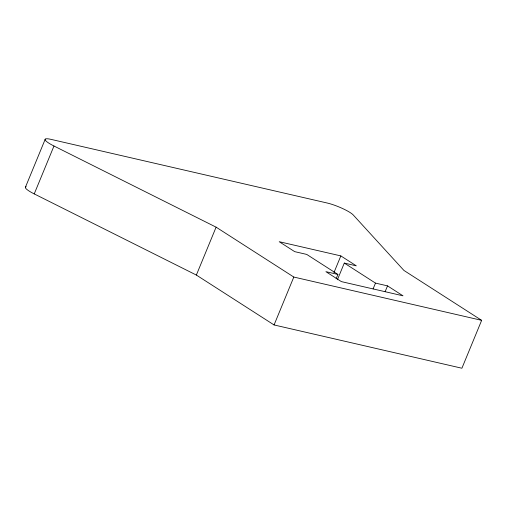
<?xml version="1.0" encoding="UTF-8"?>
<svg xmlns="http://www.w3.org/2000/svg" width="507" height="507" viewBox="0 0 507 507"><rect width="100%" height="100%" fill="white"/><g stroke="black" fill="none" stroke-linecap="round" stroke-linejoin="round"><path stroke-width="0.76" d="M25.496 187.07L45.237 139.172M34.235 193.908L53.976 146.01A17.536 3.042 22.4 0 1 50.985 139.362L327.288 203.041A17.536 3.042 22.4 0 1 353.259 214.987L403.94 270.453L481.65 320.342L461.909 368.234L274.072 324.949L196.361 275.06L34.235 193.908A17.536 3.042 22.4 0 1 26.18 186.741M196.361 275.06L216.102 227.161L53.976 146.01M274.072 324.949L293.813 277.05L216.102 227.161M333.955 272.595L340.837 255.908L279.199 241.7L294.687 251.643L306.729 254.419L337.922 274.445L336.122 278.799M337.415 279.769L344.297 263.076L356.326 265.852L340.837 255.908M373.095 288.908L375.484 283.102L344.297 263.076M385.13 291.683L387.525 285.878L375.484 283.102M337.922 274.445L325.887 271.67L341.376 281.613L403.014 295.822L387.525 285.878M293.813 277.05L481.65 320.342"/></g></svg>
